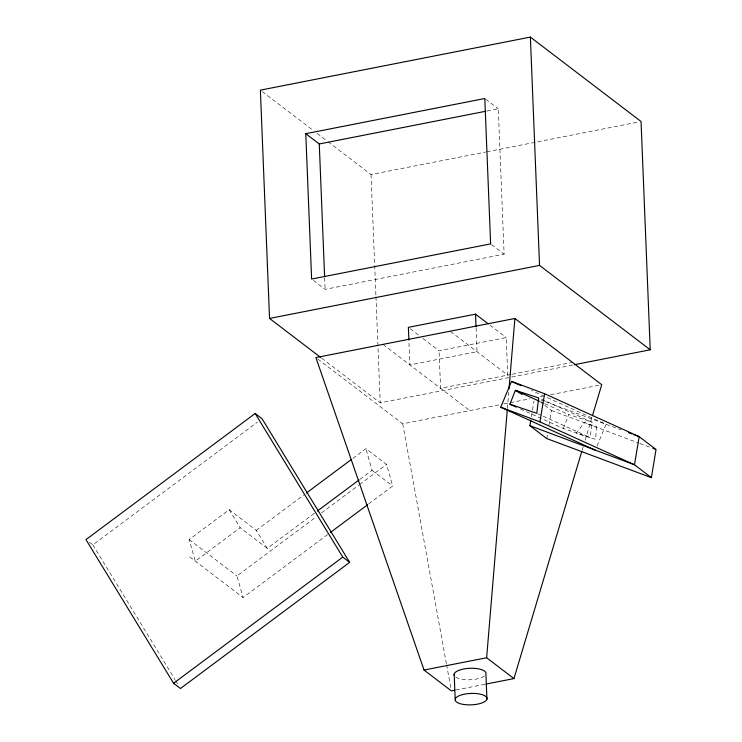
<?xml version="1.0" encoding="UTF-8"?>
<svg xmlns="http://www.w3.org/2000/svg" width="742" height="742" viewBox="0 0 742 742"><rect width="100%" height="100%" fill="white"/><g stroke="black" fill="none" stroke-linecap="round" stroke-linejoin="round"><path stroke-width="0.56" stroke-dasharray="3.71 2.78" d="M507.389 408.48L508.734 392.332M520.392 408.981L563.336 428.468L590.224 437.557L592.079 422.152L539.712 398.389M531.393 416.707L532.32 411.077M532.506 409.955L533.999 400.949M546.78 438.578L547.531 434.079M549.015 425.073L551.436 410.447L544.331 405.021M582.182 450.125L583.175 446.795M585.16 440.145L592.116 416.856M563.336 428.468L568.762 414.565L592.079 422.152M597.041 446.007L606.084 424.294L531.476 390.44M89.411 542.244L92.852 544.869L257.418 422.17M267.296 548.366L240.185 527.692L195.313 561.147L189.173 539.536L229.204 509.689L256.315 530.363L267.296 548.366L314.571 513.121M256.315 530.363L303.673 495.053M352.895 458.361L365.889 448.669L386.545 464.418L392.685 486.029L368.524 504.041M359.981 479.258L372.03 470.28L365.889 448.669M327.639 534.528L243.079 597.57L236.939 575.959L315.925 517.072M321.499 512.908L358.664 485.194M359.592 484.507L386.545 464.418M486.947 111.022L498.281 108.796L504.115 254.172L325.107 289.343L313.421 280.42M328.057 141.768L371.046 174.546L485.63 152.036M486.761 151.813L638.788 121.948M422.81 338.361L439.06 350.743L506.211 337.554L507.723 375.109L450.134 331.192M511.127 374.441L440.572 388.298L439.06 350.743M512.268 374.218L572.472 362.384M321.676 358.2L380.219 402.841L573.074 364.953M317.715 358.961L402.72 423.793L499.385 404.798M503.929 403.908L530.085 398.769M540.315 396.757L542.597 396.311M550.555 394.744L600.584 384.922M455.82 690.004L484.888 684.291M541.057 400.003L544.313 401.218M545.389 401.617L621.017 429.868M551.436 410.447L638.788 443.076M639.864 443.475L650.641 447.509M540.482 401.737L543.626 403.166M544.674 403.639L568.762 414.565M537.848 413.795L542.04 415.696M543.088 416.169L590.224 437.557M485.685 99.196L498.281 108.796M491.529 244.572L504.115 254.172M262.204 91.544L313.421 130.601M317.084 133.393L327.148 141.063M489.961 325.163L506.211 337.554M540.779 402.312L543.441 404.344M410.178 328.725L419.202 335.607M382.983 344.381L469.816 410.604M371.89 470.178L392.685 486.029M189.173 539.536L236.939 575.959M189.766 556.917L243.079 597.57M229.204 509.689L240.185 527.692M92.852 544.869L175.066 679.653M175.668 680.637L178.071 684.578M402.72 423.793L446.387 663.608M446.591 664.739L450.941 688.604M476.076 327.806L477.032 351.708L409.881 364.897L408.879 339.864M371.046 174.546L375.916 295.613M375.962 296.772L380.219 402.841M324.644 277.805L325.107 289.343M484.387 676.027A15.972 5.723 -2.3 0 1 469.769 679.755A15.972 5.723 -2.3 0 1 455.467 676.862M596.568 426.752L595.613 439.347L576.191 433.245L584.538 422.448L596.568 426.752"/><path stroke-width="1.11" d="M581.849 451.238L513.946 678.587L486.631 657.755L507.287 409.64M509.021 388.864L514.883 318.476L315.888 357.57L424.034 670.045L451.349 690.876L454.707 690.218M595.316 450.144L500.739 407.228L511.507 381.379L544.582 393.733L639.159 436.648L656.039 449.522L651.383 477.653L546.78 438.578L529.899 425.704L530.836 420.083M651.383 477.653L634.503 464.78L539.926 421.873L544.582 393.733M592.45 415.743L601.725 384.699L514.883 318.476M509.921 404.232L515.347 390.329L538.664 397.916L536.809 413.322L509.921 404.232L516.2 407.08M255.155 413.47L85.961 539.619L173.582 683.261L180.473 688.511L349.658 562.362L262.047 418.72L255.155 413.47L342.776 557.112L349.658 562.362M306.465 492.976L351.031 459.743M317.344 511.053L359.054 479.953M330.422 532.45L367.596 504.736M173.582 683.261L342.776 557.112M574.215 364.73L650.224 349.797L641.051 121.502L530.372 37.1L260.377 90.144L269.541 318.439L320.767 357.505M305.778 133.681L484.795 98.51L490.629 243.886L311.621 279.048L305.778 133.681L319.273 143.967L485.815 111.244M269.541 318.439L539.545 265.395L650.224 349.797M488.162 323.79L475.52 314.154L408.378 327.343L408.879 339.864M424.034 670.045L486.631 657.755M486.001 684.068L513.946 678.587M628.483 432.66L631.683 433.857M633.826 434.654L639.159 436.648L634.503 464.78L529.899 425.704M652.802 448.307L654.963 449.114M500.739 407.228L539.926 421.873M511.507 381.379L520.967 385.673M539.434 401.264L515.347 390.329L522.071 394.419M530.372 37.1L539.545 265.395M475.52 314.154L476.03 326.666M486.928 699.187A15.972 5.723 -2.3 0 0 464.566 694.141A15.972 5.723 -2.3 0 0 461.672 704.102A15.972 5.723 -2.3 0 0 486.928 699.187L485.917 674.07A15.972 5.723 -2.3 0 0 469.63 668.31A15.972 5.723 -2.3 0 0 454.29 675.47M454.178 673.977L455.189 699.103M319.273 143.967L324.597 276.645"/></g></svg>
